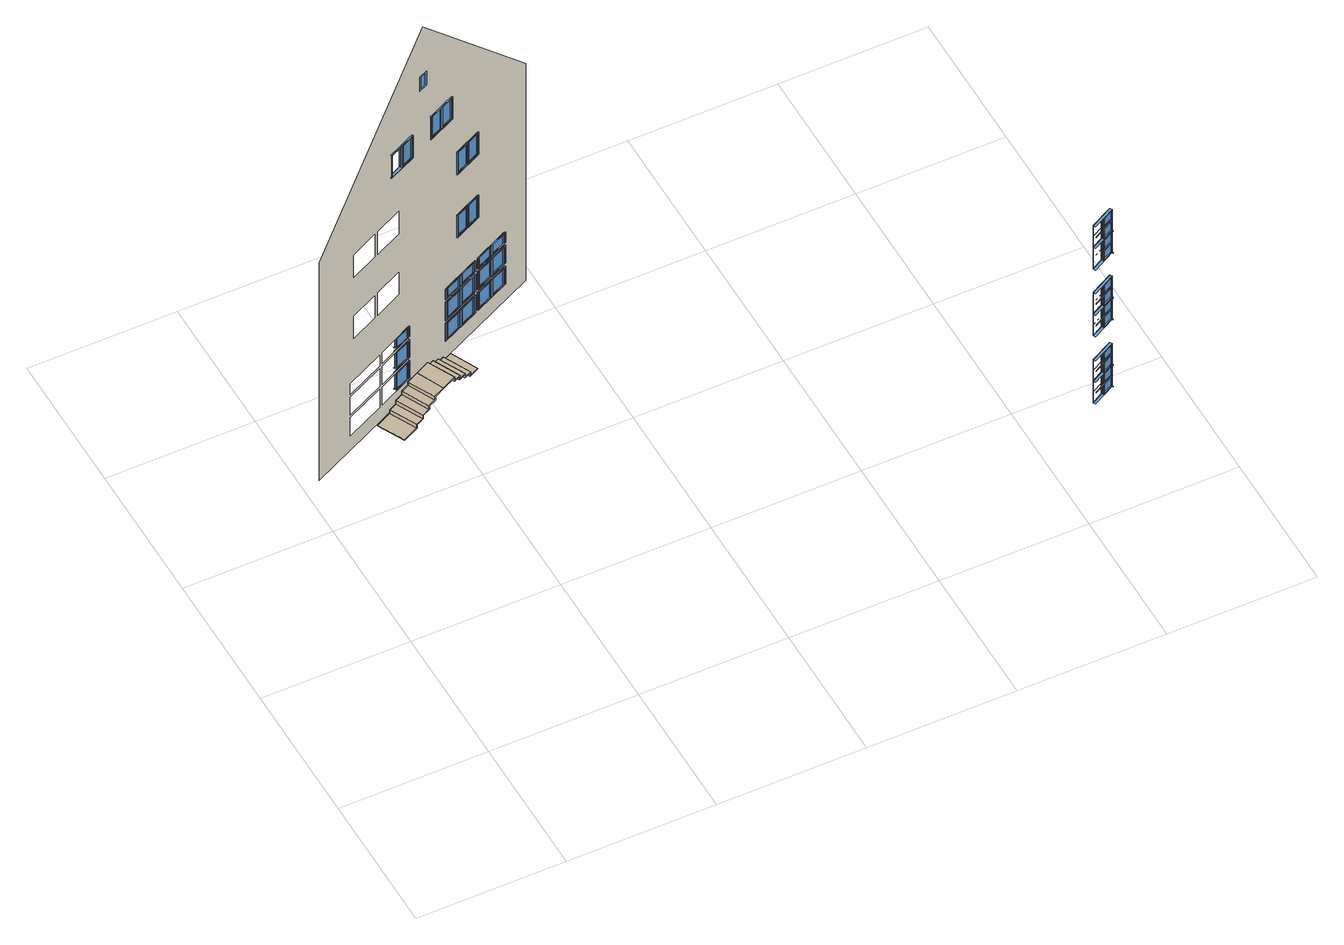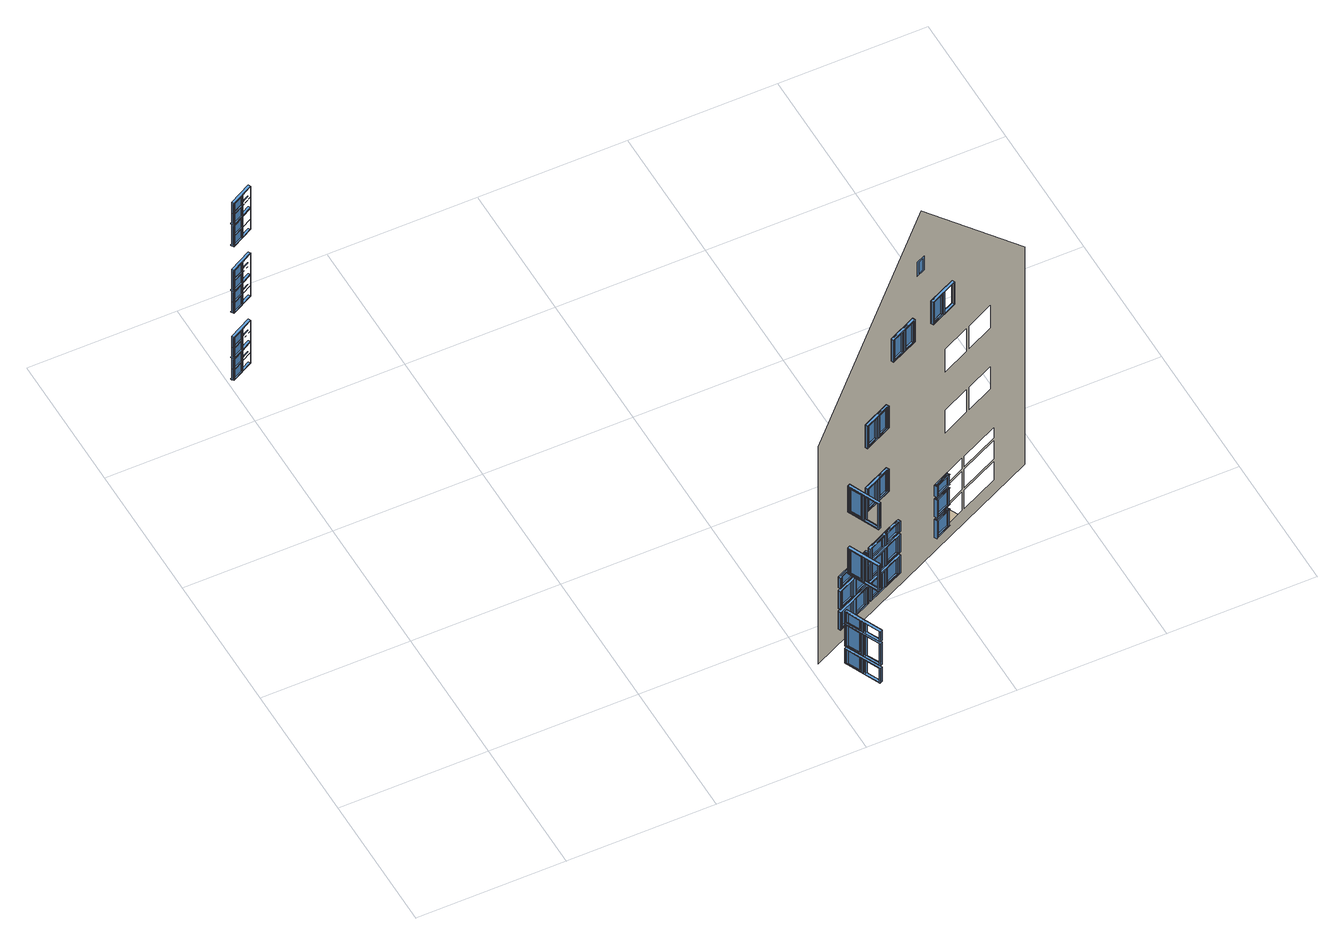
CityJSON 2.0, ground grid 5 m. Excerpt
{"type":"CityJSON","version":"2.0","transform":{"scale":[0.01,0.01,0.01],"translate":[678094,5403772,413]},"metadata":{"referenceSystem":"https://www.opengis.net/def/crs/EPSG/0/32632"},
"CityObjects":{
"building1":{"type":"Building","attributes":{"dataAvailable":"Sufficient","measuredHeight":16.65},"children":["building1-1"],"geometry":[{"type":"MultiSurface","lod":"3","boundaries":[[[0,1,2,3]],[[4,5,6,7]],[[8,9,10,11],[12,6,5,13,14,4,7,15]],[[16,9,8,17]],[[18,11,10,19]],[[20,21,22,23]],[[24,25,26,27]],[[28,29,30,31]],[[32,33,34,35]],[[36,37,38,39]],[[40,41,42,43]],[[23,24,27,20],[44,45,46,47]],[[31,32,35,28],[48,49,50,51]],[[39,40,43,36],[52,53,54,55]],[[56,0,3,57]],[[17,16,19,18],[58,59,57,3,60,61,0,56]],[[62,46,45,63]],[[64,50,49,65]],[[66,54,53,67]],[[68,69,70,71],[62,72,73,63]],[[62,72,73,63]],[[74,75,76,77],[64,78,79,65]],[[64,78,79,65]],[[80,81,82,83],[66,84,85,67]],[[66,84,85,67]],[[86,70,69,87]],[[88,68,71,89]],[[90,76,75,91]],[[92,74,77,93]],[[94,82,81,95]],[[96,80,83,97]],[[5,4,98,99]],[[57,100,101,56]],[[102,103,104,105]],[[106,13,5,99]],[[98,4,14,107]],[[107,106,99,98],[108,109,104,103]],[[105,104,109,110]],[[101,100,111,112],[105,102,113,110]],[[105,102,113,110]],[[59,111,100,57]],[[56,101,112,58]],[[23,22,25,24]],[[31,30,33,32]],[[39,38,41,40]],[[89,71,70,86]],[[93,77,76,90]],[[97,83,82,94]],[[114,115,116,117]],[[118,119,120,121]],[[122,123,124,125]],[[107,14,13,106]],[[58,112,111,59]],[[11,18,17,8]],[[126,127,128,129,130],[18,19,16,17],[131,132,133,134],[135,136,137,138],[139,140,141,142],[143,144,145,146],[147,148,149,150],[151,152,153,154],[155,156,157,158],[159,160,161,162],[163,164,165,166],[167,120,119,168],[169,170,171,172],[173,116,115,174],[175,176,177,178],[123,179,180,124],[181,182,183,184],[185,186,187,188],[189,190,191,192],[193,194,195,196],[197,198,199,200],[201,202,203,204]],[[205,206,207,208]],[[148,147,150,149],[206,205,208,207]],[[209,140,139,210]],[[211,212,213,214]],[[215,216,217,218]],[[219,220,221,222]],[[214,213,223,224]],[[225,226,212,211]],[[225,211,214,224],[227,228,220,221]],[[222,221,227,229]],[[230,228,220,219]],[[231,217,216,232],[230,219,222,229]],[[229,230,219,222]],[[233,232,216,215]],[[218,217,231,234]],[[229,227,228,230]],[[223,226,225,224]],[[234,231,232,233]],[[235,236,226,223]],[[237,209,210,238],[212,226,236,239,240,235,223,213]],[[140,209,237,141]],[[142,238,210,139]],[[141,140,139,142],[241,242,243,233,215,218,234,244]],[[244,234,233,243]],[[236,235,245,246]],[[243,247,248,244]],[[249,250,251,252]],[[253,185,188,254]],[[255,191,190,256]],[[257,183,182,258]],[[259,239,236,246]],[[245,235,240,260]],[[260,259,246,245],[261,262,251,250]],[[252,251,262,263]],[[248,247,264,265],[252,249,266,263]],[[252,249,266,263]],[[267,268,269,270]],[[271,272,273,274]],[[275,276,277,278]],[[242,264,247,243]],[[244,248,265,241]],[[279,280,281,282]],[[283,284,285,286]],[[287,288,289,290]],[[291,292,293,294]],[[295,296,297,298]],[[299,300,301,302]],[[260,240,239,259]],[[241,265,264,242]],[[238,142,141,237]],[[270,269,303,304]],[[305,306,268,267]],[[274,273,307,308]],[[309,310,272,271]],[[278,277,311,312]],[[313,314,276,275]],[[305,267,270,304],[315,316,292,293]],[[309,271,274,308],[317,318,296,297]],[[313,275,278,312],[319,320,300,301]],[[294,293,315,321]],[[298,297,317,322]],[[302,301,319,323]],[[324,316,292,291]],[[325,318,296,295]],[[326,320,300,299]],[[321,324,291,294]],[[322,325,295,298]],[[323,326,299,302]],[[327,281,280,328],[324,291,294,321]],[[329,285,284,330],[325,295,298,322]],[[331,289,288,332],[326,299,302,323]],[[333,328,280,279]],[[282,281,327,334]],[[335,330,284,283]],[[286,285,329,336]],[[337,332,288,287]],[[290,289,331,338]],[[339,145,144,340]],[[341,162,161,342]],[[343,344,345,346]],[[347,348,349,350]],[[321,315,316,324]],[[322,317,318,325]],[[323,319,320,326]],[[351,352,353,354]],[[355,356,357,358]],[[359,360,361,362]],[[363,364,365,366]],[[303,306,305,304]],[[307,310,309,308]],[[311,314,313,312]],[[334,327,328,333]],[[336,329,330,335]],[[338,331,332,337]],[[367,253,254,368],[268,306,369,370,371,372,303,269]],[[373,255,256,374],[272,310,375,376,377,378,307,273]],[[379,257,258,380],[276,314,381,382,383,384,311,277]],[[372,369,306,303]],[[378,375,310,307]],[[384,381,314,311]],[[185,253,367,186]],[[187,368,254,188]],[[191,255,373,192]],[[189,374,256,190]],[[183,257,379,184]],[[181,380,258,182]],[[186,185,188,187],[385,386,387,333,279,282,334,388]],[[192,191,190,189],[389,390,391,335,283,286,336,392]],[[184,183,182,181],[393,394,395,337,287,290,338,396]],[[388,334,333,387]],[[392,336,335,391]],[[396,338,337,395]],[[369,372,397,398]],[[375,378,399,400]],[[381,384,401,402]],[[387,403,404,388]],[[391,405,406,392]],[[395,407,408,396]],[[346,345,409,410]],[[350,349,411,412]],[[413,414,344,343]],[[415,416,348,347]],[[413,343,346,410],[417,418,360,361]],[[415,347,350,412],[419,420,364,365]],[[362,361,417,421]],[[422,418,360,359]],[[366,365,419,423]],[[424,420,364,363]],[[425,353,352,426],[422,359,362,421]],[[427,357,356,428],[424,363,366,423]],[[421,422,359,362]],[[423,424,363,366]],[[429,426,352,351]],[[354,353,425,430]],[[431,428,356,355]],[[358,357,427,432]],[[433,434,435,436]],[[437,438,439,440]],[[441,442,443,444]],[[421,417,418,422]],[[423,419,420,424]],[[409,414,413,410]],[[411,416,415,412]],[[430,425,426,429]],[[432,427,428,431]],[[397,372,371,445]],[[399,378,377,446]],[[401,384,383,447]],[[448,370,369,398]],[[449,376,375,400]],[[450,382,381,402]],[[451,452,414,409]],[[453,454,416,411]],[[455,339,340,456],[344,414,452,457,458,451,409,345]],[[459,341,342,460],[348,416,454,461,462,453,411,349]],[[445,448,398,397],[463,464,435,434]],[[446,449,400,399],[465,466,439,438]],[[447,450,402,401],[467,468,443,442]],[[436,435,464,469]],[[440,439,466,470]],[[444,443,468,471]],[[143,456,340,144]],[[145,339,455,146]],[[160,460,342,161]],[[162,341,459,159]],[[404,403,472,473],[436,433,474,469]],[[406,405,475,476],[440,437,477,470]],[[408,407,478,479],[444,441,480,471]],[[436,433,474,469]],[[440,437,477,470]],[[444,441,480,471]],[[386,472,403,387]],[[388,404,473,385]],[[390,475,405,391]],[[392,406,476,389]],[[394,478,407,395]],[[396,408,479,393]],[[481,430,429,482]],[[483,432,431,484]],[[146,145,144,143],[485,486,482,429,351,354,430,481]],[[159,162,161,160],[487,488,484,431,355,358,432,483]],[[452,451,489,490]],[[454,453,491,492]],[[482,493,494,481]],[[484,495,496,483]],[[497,498,499,500]],[[501,502,503,504]],[[505,457,452,490]],[[506,461,454,492]],[[489,451,458,507]],[[491,453,462,508]],[[507,505,490,489],[509,510,499,498]],[[508,506,492,491],[511,512,503,502]],[[500,499,510,513]],[[504,503,512,514]],[[500,497,515,513]],[[504,501,516,514]],[[494,493,517,518],[500,497,515,513]],[[496,495,519,520],[504,501,516,514]],[[486,517,493,482]],[[481,494,518,485]],[[488,519,495,484]],[[483,496,520,487]],[[445,371,370,448]],[[446,377,376,449]],[[447,383,382,450]],[[385,473,472,386]],[[389,476,475,390]],[[393,479,478,394]],[[368,187,186,367]],[[374,189,192,373]],[[380,181,184,379]],[[507,458,457,505]],[[508,462,461,506]],[[521,198,197,522]],[[523,202,201,524]],[[525,194,193,526]],[[485,518,517,486]],[[487,520,519,488]],[[456,143,146,455]],[[460,160,159,459]],[[527,528,529,530]],[[531,532,533,534]],[[535,536,537,538]],[[539,540,541,542]],[[543,544,545,546]],[[547,548,549,550]],[[551,552,553,554]],[[555,556,557,558]],[[559,560,561,562]],[[530,529,563,564]],[[565,566,528,527]],[[534,533,567,568]],[[569,570,532,531]],[[538,537,571,572]],[[573,574,536,535]],[[565,527,530,564],[575,576,552,553]],[[569,531,534,568],[577,578,556,557]],[[573,535,538,572],[579,580,560,561]],[[554,553,575,581]],[[582,576,552,551]],[[558,557,577,583]],[[584,578,556,555]],[[562,561,579,585]],[[586,580,560,559]],[[581,582,551,554]],[[583,584,555,558]],[[585,586,559,562]],[[587,541,540,588],[582,551,554,581]],[[589,545,544,590],[584,555,558,583]],[[591,549,548,592],[586,559,562,585]],[[593,588,540,539]],[[542,541,587,594]],[[595,590,544,543]],[[546,545,589,596]],[[597,592,548,547]],[[550,549,591,598]],[[581,575,576,582]],[[583,577,578,584]],[[585,579,580,586]],[[563,566,565,564]],[[567,570,569,568]],[[571,574,573,572]],[[594,587,588,593]],[[596,589,590,595]],[[598,591,592,597]],[[599,521,522,600],[528,566,601,602,603,604,563,529]],[[604,601,566,563]],[[605,523,524,606],[532,570,607,608,609,610,567,533]],[[610,607,570,567]],[[611,525,526,612],[536,574,613,614,615,616,571,537]],[[616,613,574,571]],[[198,521,599,199]],[[202,523,605,203]],[[194,525,611,195]],[[200,600,522,197]],[[204,606,524,201]],[[196,612,526,193]],[[199,198,197,200],[617,618,619,593,539,542,594,620]],[[203,202,201,204],[621,622,623,595,543,546,596,624]],[[195,194,193,196],[625,626,627,597,547,550,598,628]],[[620,594,593,619]],[[624,596,595,623]],[[628,598,597,627]],[[601,604,629,630]],[[607,610,631,632]],[[613,616,633,634]],[[619,635,636,620]],[[623,637,638,624]],[[627,639,640,628]],[[641,642,643,644]],[[645,646,647,648]],[[649,650,651,652]],[[629,604,603,653]],[[654,602,601,630]],[[631,610,609,655]],[[656,608,607,632]],[[633,616,615,657]],[[658,614,613,634]],[[653,654,630,629],[659,660,643,642]],[[655,656,632,631],[661,662,647,646]],[[657,658,634,633],[663,664,651,650]],[[644,643,660,665]],[[648,647,662,666]],[[652,651,664,667]],[[636,635,668,669],[644,641,670,665]],[[638,637,671,672],[648,645,673,666]],[[640,639,674,675],[652,649,676,667]],[[644,641,670,665]],[[648,645,673,666]],[[652,649,676,667]],[[618,668,635,619]],[[622,671,637,623]],[[626,674,639,627]],[[620,636,669,617]],[[624,638,672,621]],[[628,640,675,625]],[[653,603,602,654]],[[655,609,608,656]],[[657,615,614,658]],[[617,669,668,618]],[[621,672,671,622]],[[625,675,674,626]],[[600,200,199,599]],[[606,204,203,605]],[[612,196,195,611]],[[677,678,679,680],[681,682,683,684,685,686,687,688]],[[689,690,691,692],[693,694,695,696,697,698,699,700]],[[686,683,682,687]],[[698,695,694,699]],[[701,702,703,704]],[[705,706,707,708]],[[709,710,711,712]],[[713,714,715,716],[717,703,702,718,719,701,704,720]],[[721,722,723,724],[725,707,706,726,727,705,708,728]],[[729,730,731,732],[733,711,710,734,735,709,712,736]],[[683,686,737,738]],[[695,698,739,740]],[[702,701,741,742]],[[706,705,743,744]],[[710,709,745,746]],[[687,682,747,748]],[[699,694,749,750]],[[704,703,751,752]],[[708,707,753,754]],[[712,711,755,756]],[[757,758,759,760]],[[761,762,763,764]],[[765,766,767,768]],[[769,770,771,772]],[[773,774,775,776]],[[777,680,679,778]],[[779,678,677,780]],[[781,692,691,782]],[[783,690,689,784]],[[785,688,687,748]],[[786,700,699,750]],[[747,682,681,787]],[[749,694,693,788]],[[789,716,715,790]],[[791,714,713,792]],[[793,724,723,794]],[[795,722,721,796]],[[797,732,731,798]],[[799,730,729,800]],[[751,703,717,801]],[[753,707,725,802]],[[755,711,733,803]],[[804,720,704,752]],[[805,728,708,754]],[[806,736,712,756]],[[807,808,809,810]],[[811,812,813,814]],[[747,787,785,748],[808,809,815,816]],[[749,788,786,750],[812,813,817,818]],[[819,820,821,822]],[[823,824,825,826]],[[827,828,829,830]],[[751,801,804,752],[820,821,831,832]],[[753,802,805,754],[824,825,833,834]],[[755,803,806,756],[828,829,835,836]],[[837,838,839,840]],[[841,842,843,844]],[[787,681,688,785]],[[788,693,700,786]],[[845,846,847,848]],[[849,850,851,852]],[[853,854,855,856]],[[857,816,808,807]],[[858,818,812,811]],[[810,809,815,859]],[[814,813,817,860]],[[861,862,863,864]],[[865,866,867,868]],[[869,870,871,872]],[[873,874,875,876]],[[877,878,879,880]],[[881,832,820,819]],[[822,821,831,882]],[[883,834,824,823]],[[826,825,833,884]],[[885,836,828,827]],[[830,829,835,886]],[[801,717,720,804]],[[802,725,728,805]],[[803,733,736,806]],[[840,861,864,837]],[[844,865,868,841]],[[780,779,778,777],[887,888,837,864,889,890,861,840]],[[784,783,782,781],[891,892,841,868,893,894,865,844]],[[848,869,872,845]],[[792,791,790,789],[895,896,845,872,897,898,869,848]],[[852,873,876,849]],[[796,795,794,793],[899,900,849,876,901,902,873,852]],[[856,877,880,853]],[[800,799,798,797],[903,904,853,880,905,906,877,856]],[[862,907,908,863],[810,859,857,807]],[[866,909,910,867],[814,860,858,811]],[[807,810,859,857]],[[811,814,860,858]],[[859,815,816,857]],[[860,817,818,858]],[[819,822,882,881]],[[823,826,884,883]],[[827,830,886,885]],[[870,911,912,871],[822,882,881,819]],[[874,913,914,875],[826,884,883,823]],[[878,915,916,879],[830,886,885,827]],[[864,863,908,889]],[[890,907,862,861]],[[868,867,910,893]],[[894,909,866,865]],[[882,831,832,881]],[[884,833,834,883]],[[886,835,836,885]],[[678,779,778,679]],[[690,783,782,691]],[[898,911,870,869]],[[902,913,874,873]],[[906,915,878,877]],[[872,871,912,897]],[[876,875,914,901]],[[880,879,916,905]],[[714,791,790,715]],[[722,795,794,723]],[[730,799,798,731]],[[889,908,907,890]],[[893,910,909,894]],[[897,912,911,898]],[[901,914,913,902]],[[905,916,915,906]]],"semantics":{"surfaces":[{"type":"Window","@cityeditor:layer":"Unclassified.LoD3","frameKlumMaterialClass":"Wood","frameKlumMaterialIndex":"L101","paneMaterialClass":"Glass","frameMaterialUncertainty":0.5},{"type":"Window","frameKlumMaterialClass":"Wood","frameKlumMaterialIndex":"L001","paneMaterialClass":"Glass"},{"type":"WallSurface","klumMaterialClass":"Plaster","klumMaterialIndex":"I202","materialUncertainty":0.3},{"type":"Window","frameKlumMaterialClass":"Wood","frameKlumMaterialIndex":"L101","paneMaterialClass":"Glass","frameMaterialUncertainty":0.5}],"values":[0,0,0,0,0,1,1,1,1,1,1,1,1,1,0,0,1,1,1,1,1,1,1,1,1,1,1,1,1,1,1,0,0,0,0,0,0,0,0,0,0,0,1,1,1,1,1,1,1,1,1,0,0,0,2,0,0,0,0,0,0,0,0,0,0,0,0,0,0,0,0,0,0,0,0,0,0,0,0,0,0,0,1,1,1,0,0,0,0,0,0,1,1,1,0,0,1,1,1,1,1,1,0,0,0,1,1,1,1,1,1,1,1,1,1,1,1,1,1,1,1,1,1,1,1,1,1,1,1,1,1,1,0,0,0,0,1,1,1,0,0,0,0,1,1,1,1,1,1,1,1,1,1,1,1,1,1,1,1,1,1,1,1,1,1,1,1,1,1,1,1,1,1,0,0,0,0,0,0,0,0,0,0,0,0,0,0,0,0,0,0,1,1,1,0,0,0,0,0,0,1,1,1,1,1,1,0,0,0,0,1,1,1,1,1,1,0,0,0,0,1,1,1,1,1,1,1,1,1,1,1,1,0,0,0,0,0,0,0,0,0,0,0,0,0,0,0,0,0,0,0,0,0,0,0,0,0,0,1,1,1,1,1,1,1,1,1,0,0,1,1,1,0,0,0,0,1,1,1,1,1,1,1,1,1,1,1,1,1,1,1,1,1,1,1,1,1,1,1,1,1,1,1,1,1,1,1,1,1,1,1,1,1,1,1,1,1,1,1,1,1,1,1,1,1,1,1,1,1,1,1,1,1,1,1,1,1,1,1,1,1,1,1,1,1,1,1,1,1,1,1,1,1,1,1,1,1,1,1,1,1,1,1,1,1,1,1,1,1,1,1,1,1,1,1,1,1,1,1,1,1,3,3,3,3,1,1,1,1,1,1,3,3,1,1,1,3,3,1,1,1,3,3,1,1,1,3,3,3,3,3,3,3,3,1,1,1,1,1,1,1,1,1,1,1,1,3,3,3,3,1,1,1,1,1,1,3,3,3,3,1,1,1,3,3,3,3,3,3,1,1,1,1,1,1,1,1,1,1,1,1,3,3,3,3,1,1,1,1,1,1,3,3,3,3,3,3,1,1,1,1,1,1,3,3,3,3,1,1,1,3,3,1,1,1,1,1,1,1,1,1,3,3,1,1,1]}}]},
"building1-1":{"type":"BuildingInstallation","attributes":{"@cityeditor:layer":"Unclassified.LoD3","materialClass":"Metal","materialName":"Aluminium","materialUncertainty":0.3,"relationToConstruction":"outside"},"parents":["building1"],"geometry":[{"type":"MultiSurface","lod":"3","boundaries":[[[917,918,919,920]],[[921,922,923,924]],[[922,925,926,923]],[[927,921,924,928]],[[929,917,920,930]],[[931,927,928,932]],[[925,929,930,926]],[[933,919,918,934]],[[935,936,937,938]],[[939,940,941,942]],[[943,944,933,934]],[[944,945,938,937,946,947,948,942,941,949,950,932,928,924,923,926,930,920,919,933]],[[951,952,953,954,955,956,957,958,959,960,961,962,963,964,965,966,967,968,969,970]],[[971,935,938,945]],[[972,973,948,947]],[[936,974,946,937]],[[940,952,949,941]],[[975,949,952,951]],[[951,970,976,975]],[[973,939,942,948]],[[943,971,945,944]],[[974,972,947,946]],[[953,931,932,950]],[[934,918,917,929,925,922,921,927,931,953,952,940,939,973,972,974,936,935,971,943]],[[960,959,977,978]],[[979,950,949,975,976,980,981,982,983,984,985,986,987,988,978,977,989,990,991,992]],[[959,958,989,977]],[[954,953,950,979]],[[950,953,952,949]],[[958,957,990,989]],[[957,956,991,990]],[[955,954,979,992]],[[956,955,992,991]],[[970,969,980,976]],[[967,966,983,982]],[[965,964,985,984]],[[968,967,982,981]],[[966,965,984,983]],[[969,968,981,980]],[[964,963,986,985]],[[963,962,987,986]],[[962,961,988,987]],[[961,960,978,988]]]}]},
"building2":{"type":"Building","attributes":{"measuredHeight":15.88},"geometry":[{"type":"MultiSurface","lod":"3","boundaries":[[[993,994,995,996]],[[997,998,999,1000]],[[1001,1002,1003,1004]],[[1005,1006,1007,1008]],[[1009,1010,1011,1012]],[[1013,1014,1015,1016]],[[1017,1018,1019,1020]],[[1021,1022,1023,1024]],[[1025,1026,1027,1028]],[[1029,1030,1031,1032]],[[1033,1034,1035,1036]],[[1037,1038,1039,1040]],[[1041,1042,1043,1044],[1045,1046,997,1000],[993,996,1047,1048],[1049,1050,1051,1052],[1053,1054,1055,1056]],[[1057,1041,1044,1058],[1059,1060,1005,1008],[1001,1004,1061,1062],[1063,1064,1065,1066],[1067,1068,1069,1070]],[[1071,1072,1073,1074],[1075,1076,1013,1016],[1009,1012,1077,1078],[1079,1080,1081,1082],[1083,1084,1085,1086]],[[1087,1071,1074,1088],[1089,1090,1021,1024],[1017,1020,1091,1092],[1093,1094,1095,1096],[1097,1098,1099,1100]],[[1101,1102,1103,1104],[1105,1106,1029,1032],[1025,1028,1107,1108],[1109,1110,1111,1112],[1113,1114,1115,1116]],[[1117,1101,1104,1118],[1119,1120,1037,1040],[1033,1036,1121,1122],[1123,1124,1125,1126],[1127,1128,1129,1130]],[[1131,1003,1002,1132]],[[1133,1007,1006,1134]],[[1135,995,994,1136]],[[1137,999,998,1138]],[[1139,1019,1018,1140]],[[1141,1023,1022,1142]],[[1143,1011,1010,1144]],[[1145,1015,1014,1146]],[[1147,1035,1034,1148]],[[1149,1039,1038,1150]],[[1151,1027,1026,1152]],[[1153,1031,1030,1154]],[[1007,1155,1156,1006]],[[1157,1158,995,998]],[[1002,1003,1159,1160]],[[1156,1159,1003,1006]],[[1161,1162,1043,1042]],[[994,995,1158,1163]],[[1164,1165,1044,1041]],[[1166,1167,1057,1058]],[[999,1168,1157,998]],[[1023,1169,1170,1022]],[[1171,1172,1011,1014]],[[1018,1019,1173,1174]],[[1170,1173,1019,1022]],[[1175,1176,1073,1072]],[[1010,1011,1172,1177]],[[1178,1179,1074,1071]],[[1180,1181,1087,1088]],[[1015,1182,1171,1014]],[[1039,1183,1184,1038]],[[1185,1186,1027,1030]],[[1034,1035,1187,1188]],[[1184,1187,1035,1038]],[[1189,1190,1103,1102]],[[1026,1027,1186,1191]],[[1192,1193,1104,1101]],[[1194,1195,1117,1118]],[[1031,1196,1185,1030]],[[1007,1155,1197,1133]],[[1003,1159,1198,1131]],[[1160,1002,1132,1199]],[[995,1158,1200,1135]],[[1163,994,1136,1201]],[[999,1168,1202,1137]],[[1157,998,1138,1203]],[[1156,1006,1134,1204]],[[1023,1169,1205,1141]],[[1019,1173,1206,1139]],[[1174,1018,1140,1207]],[[1011,1172,1208,1143]],[[1177,1010,1144,1209]],[[1015,1182,1210,1145]],[[1171,1014,1146,1211]],[[1170,1022,1142,1212]],[[1039,1183,1213,1149]],[[1035,1187,1214,1147]],[[1188,1034,1148,1215]],[[1027,1186,1216,1151]],[[1191,1026,1152,1217]],[[1031,1196,1218,1153]],[[1185,1030,1154,1219]],[[1184,1038,1150,1220]],[[1065,1159,1160,1066]],[[1067,1155,1156,1068]],[[1053,1168,1157,1054]],[[1051,1158,1163,1052]],[[1095,1173,1174,1096]],[[1097,1169,1170,1098]],[[1083,1182,1171,1084]],[[1081,1172,1177,1082]],[[1125,1187,1188,1126]],[[1127,1183,1184,1128]],[[1113,1196,1185,1114]],[[1111,1186,1191,1112]],[[1221,1222,1203,1138,1223,1224,1135,1200]],[[1225,1226,1212,1142,1227,1228,1139,1206]],[[1229,1230,1211,1146,1231,1232,1143,1208]],[[1233,1234,1220,1150,1235,1236,1147,1214]],[[1237,1238,1219,1154,1239,1240,1151,1216]],[[1137,1138,1203,1202]],[[1133,1134,1204,1197]],[[1201,1200,1135,1136]],[[1199,1198,1131,1132]],[[1145,1146,1211,1210]],[[1141,1142,1212,1205]],[[1209,1208,1143,1144]],[[1207,1206,1139,1140]],[[1153,1154,1219,1218]],[[1149,1150,1220,1213]],[[1217,1216,1151,1152]],[[1215,1214,1147,1148]],[[1204,1156,1155,1197]],[[1199,1160,1159,1198]],[[1201,1163,1158,1200]],[[1203,1157,1168,1202]],[[1212,1170,1169,1205]],[[1207,1174,1173,1206]],[[1209,1177,1172,1208]],[[1211,1171,1182,1210]],[[1220,1184,1183,1213]],[[1215,1188,1187,1214]],[[1217,1191,1186,1216]],[[1219,1185,1196,1218]],[[1064,1241,1159,1065]],[[1070,1242,1155,1067]],[[1056,1243,1168,1053]],[[1050,1244,1158,1051]],[[1094,1245,1173,1095]],[[1100,1246,1169,1097]],[[1086,1247,1182,1083]],[[1080,1248,1172,1081]],[[1124,1249,1187,1125]],[[1130,1250,1183,1127]],[[1116,1251,1196,1113]],[[1110,1252,1186,1111]],[[1068,1156,1253,1069]],[[1066,1160,1254,1063]],[[1052,1163,1255,1049]],[[1054,1157,1256,1055]],[[1098,1170,1257,1099]],[[1096,1174,1258,1093]],[[1082,1177,1259,1079]],[[1084,1171,1260,1085]],[[1128,1184,1261,1129]],[[1126,1188,1262,1123]],[[1112,1191,1263,1109]],[[1114,1185,1264,1115]],[[1242,1253,1156,1155]],[[1253,1241,1159,1156]],[[1256,1244,1158,1157]],[[1243,1256,1157,1168]],[[1244,1255,1163,1158]],[[1241,1254,1160,1159]],[[1246,1257,1170,1169]],[[1257,1245,1173,1170]],[[1260,1248,1172,1171]],[[1247,1260,1171,1182]],[[1248,1259,1177,1172]],[[1245,1258,1174,1173]],[[1250,1261,1184,1183]],[[1261,1249,1187,1184]],[[1264,1252,1186,1185]],[[1251,1264,1185,1196]],[[1252,1263,1191,1186]],[[1249,1262,1188,1187]],[[1265,1254,1160,1199]],[[1198,1159,1241,1266]],[[1197,1155,1242,1267]],[[1268,1253,1156,1204]],[[1202,1168,1243,1269]],[[1200,1158,1244,1221]],[[1222,1256,1157,1203]],[[1270,1255,1163,1201]],[[1271,1258,1174,1207]],[[1206,1173,1245,1225]],[[1205,1169,1246,1272]],[[1226,1257,1170,1212]],[[1210,1182,1247,1273]],[[1208,1172,1248,1229]],[[1230,1260,1171,1211]],[[1274,1259,1177,1209]],[[1275,1262,1188,1215]],[[1214,1187,1249,1233]],[[1213,1183,1250,1276]],[[1234,1261,1184,1220]],[[1218,1196,1251,1277]],[[1216,1186,1252,1237]],[[1238,1264,1185,1219]],[[1278,1263,1191,1217]],[[1063,1254,1241,1064]],[[1069,1253,1242,1070]],[[1055,1256,1243,1056]],[[1049,1255,1244,1050]],[[1093,1258,1245,1094]],[[1099,1257,1246,1100]],[[1085,1260,1247,1086]],[[1079,1259,1248,1080]],[[1123,1262,1249,1124]],[[1129,1261,1250,1130]],[[1115,1264,1251,1116]],[[1109,1263,1252,1110]],[[1267,1242,1253,1268]],[[1253,1241,1266,1268]],[[1266,1241,1254,1265]],[[1221,1244,1255,1270]],[[1269,1243,1256,1222]],[[1256,1244,1221,1222]],[[1272,1246,1257,1226]],[[1257,1245,1225,1226]],[[1225,1245,1258,1271]],[[1229,1248,1259,1274]],[[1273,1247,1260,1230]],[[1260,1248,1229,1230]],[[1276,1250,1261,1234]],[[1261,1249,1233,1234]],[[1233,1249,1262,1275]],[[1237,1252,1263,1278]],[[1277,1251,1264,1238]],[[1264,1252,1237,1238]],[[1165,1279,1280,1281,1166,1058,1044]],[[1162,1282,1283,1284,1165,1044,1043]],[[1179,1285,1286,1287,1180,1088,1074]],[[1176,1288,1289,1290,1179,1074,1073]],[[1193,1291,1292,1293,1194,1118,1104]],[[1190,1294,1295,1296,1193,1104,1103]]],"semantics":{"surfaces":[{"type":"Window","frameKlumMaterialClass":"Wood","frameKlumMaterialIndex":"L101","paneMaterialClass":"Glass","frameMaterialUncertainty":0.3}],"values":[0,0,0,0,0,0,0,0,0,0,0,0,0,0,0,0,0,0,0,0,0,0,0,0,0,0,0,0,0,0,0,0,0,0,0,0,0,0,0,0,0,0,0,0,0,0,0,0,0,0,0,0,0,0,0,0,0,0,0,0,0,0,0,0,0,0,0,0,0,0,0,0,0,0,0,0,0,0,0,0,0,0,0,0,0,0,0,0,0,0,0,0,0,0,0,0,0,0,0,0,0,0,0,0,0,0,0,0,0,0,0,0,0,0,0,0,0,0,0,0,0,0,0,0,0,0,0,0,0,0,0,0,0,0,0,0,0,0,0,0,0,0,0,0,0,0,0,0,0,0,0,0,0,0,0,0,0,0,0,0,0,0,0,0,0,0,0,0,0,0,0,0,0,0,0,0,0,0,0,0,0,0,0,0,0,0,0,0,0,0,0,0,0,0,0,0,0,0,0,0,0,0,0,0,0,0,0,0,0,0,0,0,0,0,0,0,0,0,0,0,0,0,0,0]}}]}
},
"vertices":[
[425,1375,1158],[424,1378,1158],[424,1378,1067],[425,1375,1067],[426,1387,1067],[426,1387,1158],[420,1384,1158],[420,1384,1067],[470,1408,1161],[376,1363,1161],[376,1363,1064],[470,1408,1064],[380,1365,1158],[466,1406,1158],[466,1406,1067],[380,1365,1067],[380,1354,1161],[474,1399,1161],[474,1399,1064],[380,1354,1064],[398,1371,215],[397,1373,215],[450,1399,215],[451,1396,215],[451,1396,287],[450,1399,287],[397,1373,287],[398,1371,287],[398,1371,303],[397,1373,303],[450,1399,303],[451,1396,303],[451,1396,346],[450,1399,346],[397,1373,346],[398,1371,346],[398,1371,124],[397,1373,124],[450,1399,124],[451,1396,124],[451,1396,196],[450,1399,196],[397,1373,196],[398,1371,196],[445,1393,284],[445,1393,218],[405,1374,218],[405,1374,284],[445,1393,344],[445,1393,305],[405,1374,305],[405,1374,344],[445,1393,193],[445,1393,127],[405,1374,127],[405,1374,193],[430,1378,1158],[430,1378,1067],[470,1397,1158],[470,1397,1067],[384,1356,1067],[384,1356,1158],[407,1370,218],[447,1388,218],[407,1370,305],[447,1388,305],[407,1370,127],[447,1388,127],[401,1366,287],[401,1366,215],[453,1392,215],[453,1392,287],[407,1370,284],[447,1388,284],[401,1366,346],[401,1366,303],[453,1392,303],[453,1392,346],[407,1370,344],[447,1388,344],[401,1366,196],[401,1366,124],[453,1392,124],[453,1392,196],[407,1370,193],[447,1388,193],[455,1389,215],[402,1364,215],[402,1364,287],[455,1389,287],[455,1389,303],[402,1364,303],[402,1364,346],[455,1389,346],[455,1389,124],[402,1364,124],[402,1364,196],[455,1389,196],[427,1384,1067],[427,1384,1158],[429,1380,1067],[429,1380,1158],[434,1382,1154],[432,1387,1154],[432,1387,1071],[434,1382,1071],[467,1404,1158],[467,1404,1067],[462,1401,1154],[462,1401,1071],[464,1397,1071],[469,1399,1067],[469,1399,1158],[464,1397,1154],[455,1401,212],[460,1392,212],[460,1392,289],[455,1401,289],[455,1401,302],[460,1392,302],[460,1392,347],[455,1401,347],[455,1401,122],[460,1392,122],[460,1392,199],[455,1401,199],[972,1637,59],[972,1637,1001],[516,1419,1591],[59,1201,1001],[59,1201,59],[305,1318,891],[305,1318,794],[211,1273,794],[211,1273,891],[317,1324,794],[317,1324,891],[411,1369,891],[411,1369,794],[555,1437,1066],[555,1437,1163],[649,1482,1163],[649,1482,1066],[765,1538,803],[671,1493,803],[671,1493,899],[765,1538,899],[504,1413,1323],[504,1413,1385],[534,1427,1385],[534,1427,1323],[305,1318,530],[211,1273,530],[211,1273,626],[305,1318,626],[317,1324,626],[411,1369,626],[411,1369,530],[317,1324,530],[765,1538,626],[765,1538,529],[671,1493,529],[671,1493,626],[327,1328,347],[327,1328,302],[196,1266,302],[196,1266,347],[337,1333,347],[337,1333,302],[196,1266,212],[196,1266,289],[327,1328,289],[327,1328,212],[337,1333,289],[337,1333,212],[327,1328,121],[196,1266,121],[196,1266,199],[327,1328,199],[337,1333,122],[337,1333,199],[751,1531,128],[620,1469,128],[620,1469,205],[751,1531,205],[620,1469,296],[751,1531,296],[751,1531,218],[620,1469,218],[751,1531,308],[620,1469,308],[620,1469,353],[751,1531,353],[762,1536,308],[762,1536,353],[884,1595,353],[884,1595,308],[762,1536,218],[762,1536,296],[884,1595,296],[884,1595,218],[762,1536,128],[762,1536,205],[884,1595,205],[884,1595,128],[511,1416,1331],[526,1424,1331],[526,1424,1377],[511,1416,1377],[551,1446,1163],[551,1446,1066],[556,1446,1160],[555,1448,1160],[555,1448,1069],[556,1446,1069],[559,1439,1069],[558,1442,1069],[558,1442,1160],[559,1439,1160],[563,1444,1073],[561,1449,1073],[561,1449,1156],[563,1444,1156],[595,1468,1069],[596,1465,1069],[596,1465,1160],[595,1468,1160],[591,1463,1156],[591,1463,1073],[593,1458,1156],[593,1458,1073],[598,1461,1160],[598,1461,1069],[599,1459,1069],[599,1459,1160],[600,1470,1069],[600,1470,1160],[645,1491,1163],[645,1491,1066],[641,1489,1160],[641,1489,1069],[645,1480,1160],[645,1480,1069],[605,1461,1069],[605,1461,1160],[601,1468,1069],[601,1468,1160],[603,1463,1069],[603,1463,1160],[609,1466,1156],[607,1470,1156],[607,1470,1073],[609,1466,1073],[616,1478,296],[616,1478,218],[616,1478,353],[616,1478,308],[616,1478,205],[616,1478,128],[642,1487,1160],[642,1487,1069],[637,1485,1156],[637,1485,1073],[639,1480,1073],[644,1483,1069],[644,1483,1160],[639,1480,1156],[622,1478,293],[621,1480,293],[621,1480,221],[622,1478,221],[622,1478,352],[621,1480,352],[621,1480,309],[622,1478,309],[622,1478,202],[621,1480,202],[621,1480,130],[622,1478,130],[626,1471,221],[625,1474,221],[625,1474,293],[626,1471,293],[626,1471,309],[625,1474,309],[625,1474,352],[626,1471,352],[626,1471,130],[625,1474,130],[625,1474,202],[626,1471,202],[632,1477,224],[630,1482,224],[630,1482,290],[632,1477,290],[632,1477,311],[630,1482,311],[630,1482,350],[632,1477,350],[632,1477,133],[630,1482,133],[630,1482,199],[632,1477,199],[678,1507,221],[679,1505,221],[679,1505,293],[678,1507,293],[678,1507,309],[679,1505,309],[679,1505,352],[678,1507,352],[678,1507,130],[679,1505,130],[679,1505,202],[678,1507,202],[672,1501,290],[672,1501,224],[672,1501,350],[672,1501,311],[672,1501,199],[672,1501,133],[674,1497,290],[674,1497,350],[674,1497,199],[674,1497,224],[674,1497,311],[674,1497,133],[681,1500,293],[681,1500,221],[681,1500,352],[681,1500,309],[681,1500,202],[681,1500,130],[682,1498,221],[682,1498,293],[682,1498,309],[682,1498,352],[682,1498,130],[682,1498,202],[667,1502,899],[667,1502,803],[667,1502,626],[667,1502,529],[672,1501,896],[671,1504,896],[671,1504,806],[672,1501,806],[672,1501,623],[671,1504,623],[671,1504,532],[672,1501,532],[675,1495,806],[674,1497,806],[674,1497,896],[675,1495,896],[675,1495,532],[674,1497,532],[674,1497,623],[675,1495,623],[679,1500,810],[677,1504,810],[677,1504,892],[679,1500,892],[679,1500,536],[677,1504,536],[677,1504,619],[679,1500,619],[747,1540,296],[747,1540,218],[685,1511,293],[742,1538,293],[742,1538,221],[685,1511,221],[747,1540,353],[747,1540,308],[685,1511,352],[742,1538,352],[742,1538,309],[685,1511,309],[747,1540,205],[747,1540,128],[685,1511,202],[742,1538,202],[742,1538,130],[685,1511,130],[746,1529,293],[746,1529,221],[690,1502,221],[690,1502,293],[746,1529,352],[746,1529,309],[690,1502,309],[690,1502,352],[746,1529,202],[746,1529,130],[690,1502,130],[690,1502,202],[686,1508,221],[686,1508,293],[686,1508,309],[686,1508,352],[686,1508,130],[686,1508,202],[689,1504,221],[689,1504,293],[689,1504,309],[689,1504,352],[689,1504,130],[689,1504,202],[711,1523,806],[712,1521,806],[711,1523,532],[712,1521,532],[712,1521,896],[711,1523,896],[712,1521,623],[711,1523,623],[707,1518,892],[707,1518,810],[707,1518,619],[707,1518,536],[709,1514,892],[709,1514,810],[709,1514,619],[709,1514,536],[714,1516,896],[714,1516,806],[714,1516,623],[714,1516,532],[715,1514,806],[715,1514,896],[715,1514,532],[715,1514,623],[696,1508,290],[694,1512,290],[694,1512,224],[696,1508,224],[696,1508,350],[694,1512,350],[694,1512,311],[696,1508,311],[696,1508,199],[694,1512,199],[694,1512,133],[696,1508,133],[743,1536,221],[743,1536,309],[743,1536,130],[743,1536,293],[743,1536,352],[743,1536,202],[716,1526,806],[716,1526,896],[716,1526,532],[716,1526,623],[761,1547,899],[761,1547,803],[757,1545,896],[757,1545,806],[761,1547,626],[761,1547,529],[757,1545,623],[757,1545,532],[736,1532,290],[736,1532,224],[736,1532,350],[736,1532,311],[736,1532,199],[736,1532,133],[738,1528,224],[738,1528,311],[738,1528,133],[745,1531,221],[745,1531,293],[738,1528,290],[745,1531,309],[745,1531,352],[738,1528,350],[745,1531,130],[745,1531,202],[738,1528,199],[721,1517,896],[721,1517,806],[721,1517,623],[721,1517,532],[761,1536,896],[761,1536,806],[761,1536,623],[761,1536,532],[717,1523,806],[717,1523,896],[717,1523,532],[717,1523,623],[720,1519,806],[720,1519,896],[720,1519,532],[720,1519,623],[725,1521,892],[723,1526,892],[723,1526,810],[725,1521,810],[725,1521,619],[723,1526,619],[723,1526,536],[725,1521,536],[758,1543,896],[758,1543,623],[758,1543,806],[758,1543,532],[753,1540,892],[753,1540,810],[753,1540,619],[753,1540,536],[755,1536,810],[755,1536,536],[755,1536,892],[755,1536,619],[760,1538,806],[760,1538,896],[760,1538,532],[760,1538,623],[757,1545,296],[757,1545,218],[757,1545,205],[757,1545,128],[757,1545,353],[757,1545,308],[763,1545,293],[762,1548,293],[762,1548,221],[763,1545,221],[763,1545,202],[762,1548,202],[762,1548,130],[763,1545,130],[763,1545,352],[762,1548,352],[762,1548,309],[763,1545,309],[767,1538,221],[766,1541,221],[766,1541,293],[767,1538,293],[767,1538,130],[766,1541,130],[766,1541,202],[767,1538,202],[767,1538,309],[766,1541,309],[766,1541,352],[767,1538,352],[772,1544,224],[770,1549,224],[770,1549,290],[772,1544,290],[772,1544,133],[770,1549,133],[770,1549,199],[772,1544,199],[772,1544,311],[770,1549,311],[770,1549,350],[772,1544,350],[815,1573,221],[816,1571,221],[816,1571,293],[815,1573,293],[815,1573,130],[816,1571,130],[816,1571,202],[815,1573,202],[815,1573,309],[816,1571,309],[816,1571,352],[815,1573,352],[809,1567,290],[809,1567,224],[809,1567,199],[809,1567,133],[809,1567,350],[809,1567,311],[812,1563,290],[812,1563,224],[812,1563,199],[812,1563,133],[812,1563,350],[812,1563,311],[818,1566,293],[818,1566,221],[818,1566,202],[818,1566,130],[818,1566,352],[818,1566,309],[820,1564,221],[820,1564,293],[820,1564,130],[820,1564,202],[820,1564,309],[820,1564,352],[880,1604,296],[880,1604,218],[822,1576,293],[875,1601,293],[875,1601,221],[822,1576,221],[880,1604,205],[880,1604,128],[822,1576,202],[875,1601,202],[875,1601,130],[822,1576,130],[880,1604,353],[880,1604,308],[822,1576,352],[875,1601,352],[875,1601,309],[822,1576,309],[879,1592,293],[879,1592,221],[826,1567,221],[826,1567,293],[879,1592,202],[879,1592,130],[826,1567,130],[826,1567,202],[879,1592,352],[879,1592,309],[826,1567,309],[826,1567,352],[823,1574,221],[823,1574,293],[823,1574,130],[823,1574,202],[823,1574,309],[823,1574,352],[825,1569,221],[825,1569,293],[825,1569,130],[825,1569,202],[825,1569,309],[825,1569,352],[832,1573,290],[830,1577,290],[830,1577,224],[832,1573,224],[832,1573,199],[830,1577,199],[830,1577,133],[832,1573,133],[832,1573,350],[830,1577,350],[830,1577,311],[832,1573,311],[876,1599,221],[876,1599,293],[876,1599,130],[876,1599,202],[876,1599,309],[876,1599,352],[869,1596,290],[869,1596,224],[869,1596,199],[869,1596,133],[869,1596,350],[869,1596,311],[871,1591,224],[871,1591,133],[871,1591,311],[878,1595,221],[878,1595,293],[871,1591,290],[878,1595,130],[878,1595,202],[871,1591,199],[878,1595,309],[878,1595,352],[871,1591,350],[869,1840,636],[917,1733,636],[917,1733,524],[869,1840,524],[915,1737,633],[895,1783,633],[892,1789,633],[871,1835,633],[871,1835,528],[892,1789,528],[895,1783,528],[915,1737,528],[869,1840,904],[917,1733,904],[917,1733,792],[869,1840,792],[915,1737,901],[895,1783,901],[892,1789,901],[871,1835,901],[871,1835,796],[892,1789,796],[895,1783,796],[915,1737,796],[893,1787,131],[893,1787,191],[896,1780,191],[896,1780,131],[893,1787,309],[893,1787,352],[896,1780,352],[896,1780,309],[893,1787,207],[893,1787,298],[896,1780,298],[896,1780,207],[867,1844,193],[922,1723,193],[922,1723,129],[867,1844,129],[920,1728,191],[869,1839,191],[869,1839,131],[920,1728,131],[867,1844,353],[922,1723,353],[922,1723,308],[867,1844,308],[920,1728,352],[869,1839,352],[869,1839,309],[920,1728,309],[867,1844,301],[922,1723,301],[922,1723,204],[867,1844,204],[920,1728,298],[869,1839,298],[869,1839,207],[920,1728,207],[894,1790,528],[894,1790,633],[894,1790,796],[894,1790,901],[895,1788,131],[895,1788,191],[895,1788,309],[895,1788,352],[895,1788,207],[895,1788,298],[897,1784,633],[897,1784,528],[897,1784,901],[897,1784,796],[898,1781,191],[898,1781,131],[898,1781,352],[898,1781,309],[898,1781,298],[898,1781,207],[896,1798,628],[891,1796,628],[891,1796,533],[896,1798,533],[896,1798,896],[891,1796,896],[891,1796,801],[896,1798,801],[897,1797,188],[892,1795,188],[892,1795,134],[897,1797,134],[897,1797,350],[892,1795,350],[892,1795,311],[897,1797,311],[897,1797,294],[892,1795,294],[892,1795,211],[897,1797,211],[878,1844,524],[926,1737,524],[926,1737,636],[878,1844,636],[878,1844,792],[926,1737,792],[926,1737,904],[878,1844,904],[918,1738,528],[918,1738,796],[918,1738,633],[918,1738,901],[876,1848,129],[931,1727,129],[931,1727,193],[876,1848,193],[876,1848,308],[931,1727,308],[931,1727,353],[876,1848,353],[876,1848,204],[931,1727,204],[931,1727,301],[876,1848,301],[922,1729,191],[922,1729,352],[922,1729,298],[922,1729,131],[922,1729,309],[922,1729,207],[904,1780,628],[900,1779,628],[900,1779,533],[904,1780,533],[904,1780,896],[900,1779,896],[900,1779,801],[904,1780,801],[915,1744,533],[915,1744,628],[915,1744,801],[915,1744,896],[906,1776,188],[901,1774,188],[901,1774,134],[906,1776,134],[906,1776,350],[901,1774,350],[901,1774,311],[906,1776,311],[906,1776,294],[901,1774,294],[901,1774,211],[906,1776,211],[919,1735,134],[919,1735,188],[919,1735,311],[919,1735,350],[919,1735,211],[919,1735,294],[901,1793,528],[899,1792,528],[899,1792,633],[901,1793,633],[901,1793,796],[899,1792,796],[899,1792,901],[901,1793,901],[902,1791,131],[900,1790,131],[900,1790,191],[902,1791,191],[902,1791,309],[900,1790,309],[900,1790,352],[902,1791,352],[902,1791,207],[900,1790,207],[900,1790,298],[902,1791,298],[920,1746,628],[920,1746,896],[920,1746,533],[920,1746,801],[904,1788,633],[901,1787,633],[901,1787,528],[904,1788,528],[904,1788,901],[901,1787,901],[901,1787,796],[904,1788,796],[905,1784,191],[903,1783,191],[903,1783,131],[905,1784,131],[905,1784,352],[903,1783,352],[903,1783,309],[905,1784,309],[905,1784,298],[903,1783,298],[903,1783,207],[905,1784,207],[924,1738,188],[924,1738,134],[924,1738,350],[924,1738,311],[924,1738,294],[924,1738,211],[880,1839,633],[880,1839,528],[924,1742,528],[924,1742,633],[880,1839,901],[880,1839,796],[924,1742,796],[924,1742,901],[878,1843,191],[878,1843,131],[929,1732,131],[929,1732,191],[878,1843,352],[878,1843,309],[929,1732,309],[929,1732,352],[878,1843,298],[878,1843,207],[929,1732,207],[929,1732,298],[922,1741,633],[922,1741,528],[922,1741,901],[922,1741,796],[927,1731,191],[927,1731,131],[927,1731,352],[927,1731,309],[927,1731,298],[927,1731,207],
[605,1459,72],[605,1459,57],[649,1369,57],[649,1369,72],[559,1436,102],[559,1436,87],[602,1346,87],[602,1346,102],[582,1448,87],[626,1358,87],[535,1425,102],[579,1335,102],[582,1448,72],[626,1358,72],[535,1425,117],[579,1335,117],[683,1386,57],[640,1476,57],[607,1460,75],[584,1449,75],[628,1359,75],[651,1370,75],[537,1426,105],[537,1426,120],[581,1336,120],[581,1336,105],[640,1476,60],[683,1386,60],[651,1370,60],[628,1359,90],[604,1347,90],[604,1347,105],[532,1312,120],[532,1312,117],[449,1383,120],[489,1402,120],[489,1402,117],[451,1384,117],[451,1384,102],[424,1371,102],[424,1371,87],[397,1358,87],[397,1358,72],[370,1345,72],[370,1345,57],[314,1318,57],[314,1318,60],[368,1344,60],[368,1344,75],[395,1357,75],[395,1357,90],[422,1370,90],[422,1370,105],[449,1383,105],[607,1460,60],[561,1437,90],[561,1437,105],[584,1449,90],[492,1293,120],[492,1293,105],[441,1268,72],[414,1255,72],[495,1294,117],[465,1280,105],[465,1280,90],[439,1267,90],[439,1267,75],[412,1254,75],[412,1254,60],[358,1228,60],[358,1228,57],[414,1255,57],[441,1268,87],[468,1281,87],[468,1281,102],[495,1294,102],
[2106,127,1124],[2108,123,1124],[2108,123,1165],[2106,127,1165],[2106,127,1169],[2108,123,1169],[2108,123,1210],[2106,127,1210],[2106,127,1030],[2108,123,1030],[2108,123,1071],[2106,127,1071],[2106,127,1075],[2108,123,1075],[2108,123,1116],[2106,127,1116],[2106,127,544],[2108,123,544],[2108,123,584],[2106,127,584],[2106,127,588],[2108,123,588],[2108,123,629],[2106,127,629],[2106,127,450],[2108,123,450],[2108,123,491],[2106,127,491],[2106,127,495],[2108,123,495],[2108,123,536],[2106,127,536],[2106,127,835],[2108,123,835],[2108,123,876],[2106,127,876],[2106,127,880],[2108,123,880],[2108,123,920],[2106,127,920],[2106,127,741],[2108,123,741],[2108,123,782],[2106,127,782],[2106,127,786],[2108,123,786],[2108,123,827],[2106,127,827],[2069,107,1120],[2069,107,1214],[2144,147,1214],[2144,147,1120],[2071,108,1210],[2071,108,1169],[2071,108,1165],[2071,108,1124],[2142,146,1124],[2142,146,1165],[2108,128,1165],[2108,128,1124],[2108,128,1210],[2108,128,1169],[2142,146,1169],[2142,146,1210],[2069,107,1026],[2144,147,1026],[2071,108,1116],[2071,108,1075],[2071,108,1071],[2071,108,1030],[2142,146,1030],[2142,146,1071],[2108,128,1071],[2108,128,1030],[2108,128,1116],[2108,128,1075],[2142,146,1075],[2142,146,1116],[2069,107,540],[2069,107,633],[2144,147,633],[2144,147,540],[2071,108,629],[2071,108,588],[2071,108,584],[2071,108,544],[2142,146,544],[2142,146,584],[2108,128,584],[2108,128,544],[2108,128,629],[2108,128,588],[2142,146,588],[2142,146,629],[2069,107,446],[2144,147,446],[2071,108,536],[2071,108,495],[2071,108,491],[2071,108,450],[2142,146,450],[2142,146,491],[2108,128,491],[2108,128,450],[2108,128,536],[2108,128,495],[2142,146,495],[2142,146,536],[2069,107,831],[2069,107,924],[2144,147,924],[2144,147,831],[2071,108,920],[2071,108,880],[2071,108,876],[2071,108,835],[2142,146,835],[2142,146,876],[2108,128,876],[2108,128,835],[2108,128,920],[2108,128,880],[2142,146,880],[2142,146,920],[2069,107,737],[2144,147,737],[2071,108,827],[2071,108,786],[2071,108,782],[2071,108,741],[2142,146,741],[2142,146,782],[2108,128,782],[2108,128,741],[2108,128,827],[2108,128,786],[2142,146,786],[2142,146,827],[2110,119,1071],[2110,119,1030],[2110,119,1116],[2110,119,1075],[2110,119,1165],[2110,119,1124],[2110,119,1210],[2110,119,1169],[2110,119,491],[2110,119,450],[2110,119,536],[2110,119,495],[2110,119,584],[2110,119,544],[2110,119,629],[2110,119,588],[2110,119,782],[2110,119,741],[2110,119,827],[2110,119,786],[2110,119,876],[2110,119,835],[2110,119,920],[2110,119,880],[2110,124,1116],[2110,124,1075],[2110,124,1169],[2110,124,1165],[2110,124,1071],[2110,124,1030],[2073,99,1214],[2149,140,1214],[2110,124,1124],[2073,99,1120],[2149,140,1120],[2149,140,1026],[2073,99,1026],[2110,124,1210],[2110,124,536],[2110,124,495],[2110,124,588],[2110,124,584],[2110,124,491],[2110,124,450],[2073,99,633],[2149,140,633],[2110,124,544],[2073,99,540],[2149,140,540],[2149,140,446],[2073,99,446],[2110,124,629],[2110,124,827],[2110,124,786],[2110,124,880],[2110,124,876],[2110,124,782],[2110,124,741],[2073,99,924],[2149,140,924],[2110,124,835],[2073,99,831],[2149,140,831],[2149,140,737],[2073,99,737],[2110,124,920],[2112,120,1116],[2112,120,1071],[2112,120,1030],[2112,120,1165],[2112,120,1124],[2112,120,1210],[2112,120,1169],[2112,120,1075],[2112,120,536],[2112,120,491],[2112,120,450],[2112,120,584],[2112,120,544],[2112,120,629],[2112,120,588],[2112,120,495],[2112,120,827],[2112,120,782],[2112,120,741],[2112,120,876],[2112,120,835],[2112,120,920],[2112,120,880],[2112,120,786],[2147,139,1165],[2147,139,1169],[2076,100,1169],[2076,100,1165],[2147,139,491],[2147,139,495],[2076,100,495],[2076,100,491],[2147,139,584],[2147,139,588],[2076,100,588],[2076,100,584],[2147,139,782],[2147,139,786],[2076,100,786],[2076,100,782],[2147,139,876],[2147,139,880],[2076,100,880],[2076,100,876],[2145,142,1071],[2145,142,1116],[2145,142,1210],[2145,142,1165],[2145,142,491],[2145,142,536],[2145,142,629],[2145,142,584],[2145,142,782],[2145,142,827],[2145,142,920],[2145,142,876],[2145,142,1075],[2145,142,1030],[2145,142,1124],[2145,142,1169],[2145,142,495],[2145,142,450],[2145,142,544],[2145,142,588],[2145,142,786],[2145,142,741],[2145,142,835],[2145,142,880],[2147,139,1030],[2147,139,1071],[2147,139,1116],[2147,139,1075],[2147,139,1210],[2147,139,1124],[2147,139,450],[2147,139,536],[2147,139,629],[2147,139,544],[2147,139,741],[2147,139,827],[2147,139,920],[2147,139,835],[2149,140,1030],[2151,136,1030],[2151,136,1026],[2149,140,1124],[2151,136,1123],[2151,136,1120],[2149,140,450],[2151,136,449],[2151,136,446],[2149,140,544],[2151,136,543],[2151,136,540],[2149,140,741],[2151,136,740],[2151,136,737],[2149,140,835],[2151,136,834],[2151,136,831]
]}
